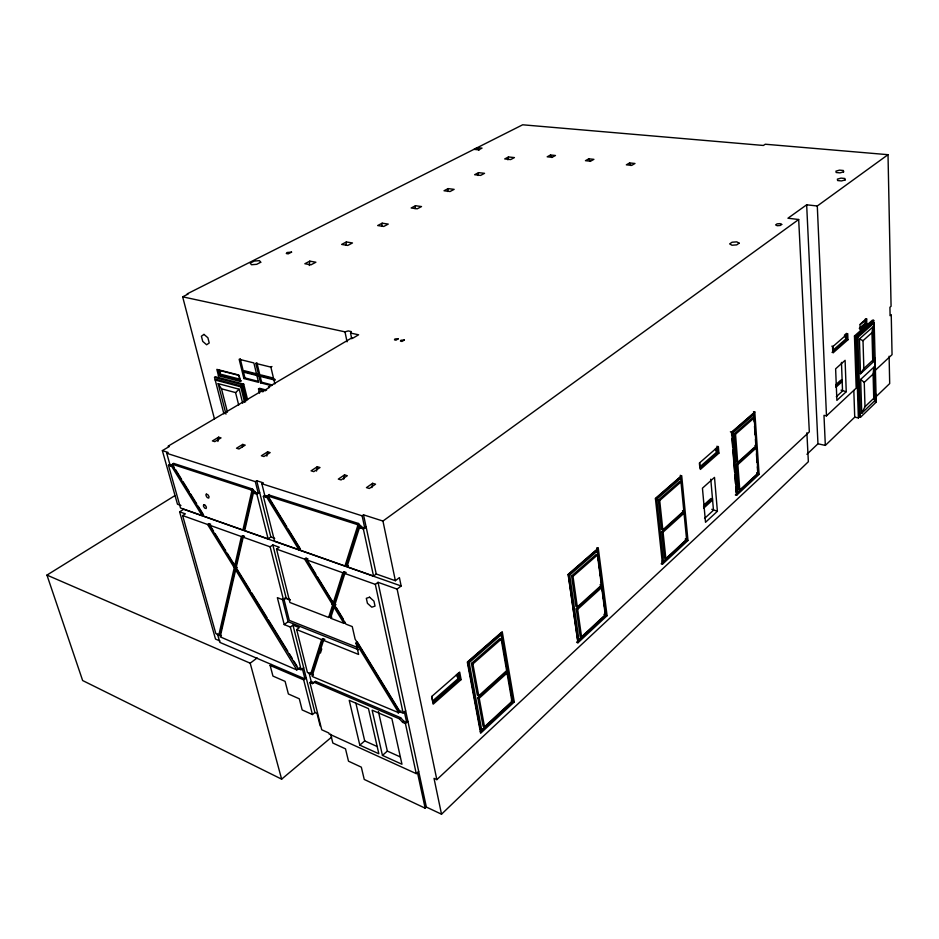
<?xml version="1.0" encoding="UTF-8"?>
<svg xmlns="http://www.w3.org/2000/svg" width="939" height="939" viewBox="0 0 939 939"><rect width="100%" height="100%" fill="white"/><g stroke="black" fill="none" stroke-linecap="round" stroke-linejoin="round"><path stroke-width="1.41" d="M309.318 265.502L309.788 261.148L315.891 262.227L310.95 264.833L304.846 263.742L309.788 261.148M874.784 400.683L873.74 398.312L873.094 374.109L873.892 367.126L860.676 379.403L861.744 413.254L874.784 400.683L873.892 367.126M346.01 244.844L346.374 241.957L352.465 242.955L347.747 245.443L341.655 244.433L346.374 241.957M381.762 226.064L382.173 223.189L388.241 224.092L383.758 226.463L377.678 225.548L382.173 223.189M873.74 361.527L872.718 360.318L871.979 332.676L872.824 327.042L859.42 338.944L860.5 373.745L873.74 361.527L872.824 327.042M415.003 208.611L415.472 205.735L421.517 206.557L417.221 208.822L411.176 207.988L415.472 205.735M217.871 441.471L218.634 437.187L221.017 437.903L214.796 441.647L212.414 440.931L218.634 437.187M242.239 447.257L242.743 444.405L245.196 445.145L238.976 448.983L236.522 448.232L242.743 444.405M447.61 191.486L448.126 188.61L454.147 189.361L450.051 191.521L444.03 190.758L448.126 188.61M266.829 456.108L267.603 451.847L270.127 452.61L263.918 456.53L261.382 455.767L267.603 451.847M316.513 471.049L317.3 466.73L319.988 467.54L313.779 471.648L311.091 470.826L317.3 466.73M343.744 479.195L344.531 474.888L347.301 475.721L341.103 479.923L338.333 479.09L344.531 474.888M371.856 487.611L372.654 483.315L375.53 484.172L369.344 488.48L366.468 487.611L372.654 483.315M478.01 175.499L478.561 172.647L484.547 173.328L480.627 175.405L474.629 174.713L478.561 172.647M507.882 159.818L508.469 156.966L514.419 157.588L510.663 159.571L504.713 158.937L508.469 156.966M219.984 640.985L215.512 639.072L179.619 511.825L185.347 513.856L182.636 515.581L215.829 633.543L218.764 635.269L234.269 567.672L235.595 566.757L227.215 553.188M182.636 515.581L207.578 524.478L208.928 523.598L210.653 524.208L209.291 525.089L234.621 566.1L241.393 536.556L242.755 535.641L244.539 536.286L243.189 537.202L236.006 568.33L298.191 668.979L301.126 669.718L303.661 667.735M242.908 529.983L251.887 490.78L253.284 489.876L244.269 529.068L242.908 529.983L203.798 516.192L171.978 464.699L173.774 463.42L252.474 489.019L255.69 492.47L258.26 493.304L255.326 481.648L166.743 453.291L169.877 464.429L172.177 465.181L173.774 463.42M235.595 566.757L220.043 634.353L218.764 635.269M234.621 566.1L235.959 565.184L242.755 535.641M235.642 569.903L220.196 636.853L296.783 669.918L235.642 569.903L236.968 568.987L250.044 590.162M254.892 491.602L253.495 492.517L244.703 530.617L268.131 538.88L270.843 537.014L274.716 538.376M289.998 599.575L286.184 598.108L283.543 600.033L277.357 597.638L284.212 624.588L290.362 627.064L292.968 625.116L299.295 627.639L296.689 629.6L307.393 672.371L310.645 674.272L321.631 639.612L322.934 638.602L324.824 639.365L323.521 640.363L312.182 675.951L312.945 676.796L398.676 712.724L356.01 643.039L357.313 642.006L399.181 710.389M243.189 537.202L270.127 546.815L272.838 544.949L279.282 547.237L276.571 549.115L289.916 602.498L328.65 617.463L332.652 604.869L333.967 603.871L317.323 576.675M276.571 549.115L304.647 559.139L306.008 558.177L307.945 558.869L306.584 559.832L333.157 603.249L342.817 572.767L344.179 571.769L346.198 572.497L344.848 573.494L334.613 605.608L345.951 624.142L352.254 626.583L355.118 639.119L399.803 712.114L403.136 712.983L405.648 710.8M344.977 565.982L357.853 525.371L359.238 524.385L346.338 564.973L344.977 565.982L300.82 550.407L267.427 495.862L356.973 524.455L357.853 525.371M322.934 638.602L311.912 673.263L310.645 674.272M328.65 617.463L329.965 616.454L333.967 603.871M333.157 603.249L334.484 602.239L344.179 571.769M335.411 606.218L334.096 607.228L330.587 618.214L343.979 623.379L345.294 622.369M360.987 526.227L359.602 527.225L347.019 566.698L373.534 576.041L376.234 573.999L395.378 580.713L399.415 577.602L401.141 585.983L397.127 589.105L378.03 582.321L375.33 584.375L344.848 573.494M320.445 653.051L321.76 648.943M220.149 374.062L220.383 370.94L219.21 370.365L220.149 374.062L240.008 379.215L239.081 375.471L219.21 370.365M861.744 413.254L864.995 406.716L873.74 398.312M351.738 338.768L350.552 333.052L351.362 331.608L348.24 330.927L344.989 331.854L182.659 296.818L214.444 418.853M860.5 373.745L863.845 368.499L872.718 360.318M198.176 506.18L203.446 514.713L202.085 515.581L180.499 507.976L168.48 465.263L170.781 466.014L172.576 464.746L174.079 467.176M859.197 417.127L860.406 417.374L876.24 402.08L874.174 322.899L872.93 322.699L856.614 337.124L859.197 417.127L858.375 417.914L854.725 417.162L825.334 445.415L817.963 443.795L806.941 454.288M378.03 582.321L426.353 807.059L441.518 814.207L808.362 461.718L806.883 432.785M875.289 397.408L889.691 383.57L889.116 356.21M330.645 734.204L332.829 743.031L345.505 748.853L348.498 761.189L361.327 767.163L364.238 779.429L425.156 808.186L426.353 807.059M864.995 406.716L864.256 382.373L873.094 374.109M441.518 814.207L434.018 778.349L436.835 779.628L809.324 431.881L798.678 219.503L787.95 218.224L806.66 204.808L817.294 205.993L888.012 154.689L891.076 306.267L889.926 307.288L890.102 315.68L891.24 314.659L892.05 354.66L874.902 370.67M825.334 445.415L823.984 415.355L826.484 415.871L856.18 388.136L854.467 335.986L872.46 320.14L873.693 320.34L874.303 343.404M484.501 726.798L511.908 701.374L507.037 673.11L505.628 672.57L477.798 697.677L483.092 726.223L484.501 726.798L479.219 698.24L477.798 697.677M581.546 636.783L605.279 614.775L601.711 587.579L600.338 587.145L576.276 608.848L580.173 636.313L581.546 636.783L577.661 609.305L601.711 587.579M665.868 558.588L663.063 532.155L684.062 513.187L682.712 512.823L661.713 531.779L664.519 558.189L665.868 558.588L686.609 539.338L685.282 538.974M739.791 490.005L737.854 464.594L756.341 447.891L755.038 447.586L736.54 464.277L738.488 489.689L739.791 490.005L758.09 473.045L756.787 472.74M481.73 730.096L512.6 701.456L501.133 634.823L499.701 634.318L467.739 662.136L480.334 729.509L481.73 730.096L469.171 662.676L467.739 662.136M578.94 639.882L605.667 615.08L597.274 551.04L595.889 550.63L568.306 574.621L577.567 639.4L578.94 639.882L569.703 575.067L597.274 551.04M662.065 561.099L663.404 561.499L686.773 539.819L685.447 539.444M717.396 511.262L705.518 522.295L702.442 488.186L714.509 477.364L717.396 511.262L711.797 509.314M735.707 486.602L736.164 492.435L737.467 492.764L758.066 473.643L753.958 414.486L752.644 414.216L731.504 432.609L731.739 435.532M846.25 391.692L836.884 400.378L835.628 368.827L845.1 360.33L846.25 391.692L841.051 390.178M480.275 731.704L512.905 701.421L501.062 632.604M605.737 615.245L576.569 642.323L577.943 642.792L607.099 615.691L598.272 548.141L596.887 547.73L605.737 615.245L607.099 615.691M680.329 475.251L686.655 540.125L661.15 563.811L662.488 564.198L687.982 540.5L681.691 475.592L655.422 498.433L662.488 564.198M757.315 466.824L757.82 474.078L735.331 494.959L736.622 495.287L759.111 474.383L754.803 411.986L753.489 411.705M514.29 701.961L480.615 733.265L467.305 662.077L502.236 631.689L514.29 701.961L512.905 701.421M239.21 389.227L218.177 383.64L221.487 388.805L235.572 392.584L239.21 389.227L242.696 403.23M288.191 529.068L300.245 548.763L298.884 549.726L274.575 541.157L263.378 496.355L265.972 497.201L267.85 495.839L286.688 526.603M265.972 497.201L267.85 495.839M268.824 494.935L358.369 523.457L361.855 527.155L364.766 528.105L362.125 515.84L261.852 483.738L264.775 495.44L267.369 496.285M704.543 518.469L713.476 510.229L710.776 479.172M836.297 396.751L842.541 390.976L841.461 362.407M404.392 711.891L406.669 722.467L403.911 721.281L400.636 717.725L315.598 681.374L313.673 682.606L311.196 681.538L309.929 682.536L321.737 729.779L328.873 733.019L329.108 733.981L416.247 773.63L418.677 771.4M835.745 386.058L838.727 383.335M703.499 506.849L712.466 498.656L710.858 498.586L703.628 505.194M835.863 385.999L842.142 380.26L840.675 380.248L835.698 384.779M703.616 508.245L712.595 500.041M835.91 387.279L842.189 381.539M479.219 698.24L507.037 673.11M478.761 695.776L506.614 670.657L501.191 639.201L499.771 638.684L471.437 663.427L477.341 695.212L478.761 695.776L472.869 663.967L471.437 663.427M577.321 606.934L601.406 585.232L597.439 555.008L596.042 554.585L571.605 575.936L575.936 606.465L577.321 606.934L573.001 576.382L597.439 555.008M662.817 529.866L659.718 500.534L681.01 481.907L679.648 481.566L658.345 500.17L661.467 529.49L662.817 529.866L683.838 510.933L682.5 510.57M737.69 462.399L735.53 434.217L754.252 417.843L752.937 417.562L734.204 433.924L736.376 462.082L737.69 462.399L756.188 445.72L754.886 445.415M863.845 368.499L863.011 340.681L871.979 332.676M382.455 755.402L372.126 710.177L391.892 718.675L401.974 764.252L382.455 755.402L387.338 751.083L378.417 711.586M860.406 417.374L857.859 337.336L874.174 322.899M866.803 323.861L860.136 329.73L859.983 324.835L866.674 318.99L866.803 323.861L865.57 323.662L859.842 328.685M858.375 417.914L855.711 336.197L873.693 320.34M432.82 702.63L459.687 679.061L458.49 672.794M700.095 468.174L717.584 452.833L717.02 446.154M844.372 335.235L846.462 333.404L846.685 339.578L832.071 352.395L833.339 352.618L847.94 339.789L847.717 333.615L832.541 346.878L832.693 350.505L845.98 338.862L845.851 335.27L844.818 336.139L845.98 338.862M859.267 328.368L865.148 323.216L865.054 319.941L860.147 324.237M461.119 679.613L433.172 704.168L431.635 696.562L459.687 672.089L461.119 679.613L459.687 679.061M699.614 465.662L699.379 463.044L718.358 446.459L718.91 453.15L700.341 469.453L699.731 462.704M472.869 663.967L501.191 639.201M416.247 773.63L405.425 723.558L407.925 721.375M458.15 678.58L456.342 675.012L457.305 674.202L458.15 678.58L432.715 700.858L431.811 696.433M699.731 466.976L716.633 452.164L716.304 448.279L715.272 449.147L716.633 452.164M469.171 662.676L501.133 634.823M656.737 499.219L680.775 478.28L679.425 477.939L655.375 498.855L656.737 499.219L663.404 561.499M737.467 492.764L732.831 432.902L753.958 414.486M309.929 682.536L312.417 683.604L314.33 682.383L399.38 718.804L402.655 722.373L403.911 721.281M399.38 718.804L400.636 717.725M598.272 548.141L568.142 574.363L577.943 642.792M736.622 495.287L731.716 432.069L754.803 411.986M359.813 745.143L349.226 700.33L368.475 708.605L378.84 753.759L359.813 745.143L364.719 740.918L355.881 703.17M398.113 713.03L399.932 711.633M399.803 712.114L401.059 711.023L399.38 711.938M174.889 495.628L46.95 575.091L82.644 680.54L281.641 779.159L331.584 737.127M271.406 664.483L270.139 665.446L272.944 676.08L285.104 681.374L288.379 693.968L299.306 698.804L302.158 709.943L312.429 714.544L314.905 712.513L317.042 713.476L320.152 725.906M312.417 683.604L313.673 682.606M314.33 682.383L315.598 681.374M312.182 675.951L313.45 674.953L311.149 672.43M270.139 665.446L303.684 679.859L306.196 677.864M296.783 669.918L299.459 667.993L298.05 668.932M334.613 605.608L335.939 604.61M331.843 603.566L334.484 602.239M332.113 604L333.439 603.002M332.383 604.434L333.709 603.437M46.95 575.091L250.185 663.192L257.145 657.934M284.212 624.588L288.097 621.688L358.44 649.718M362.125 515.84L363.522 514.842L382.948 521.051L798.678 219.503M359.602 527.225L363.381 529.103L366.151 527.108M360.47 528.152L361.855 527.155M356.973 524.455L358.369 523.457M236.006 568.33L237.332 567.414M234.374 565.689L235.959 565.184M233.506 566.44L234.832 565.524M233.752 566.851L235.09 565.935M234.011 567.262L235.337 566.346M267.427 495.862L269.305 494.489M263.378 496.355L264.775 495.44M253.495 492.517L254.305 493.374L255.69 492.47M254.305 493.374L256.863 494.219L259.645 492.4M261.852 483.738L263.26 482.834L256.723 480.745L255.326 481.648M172.377 464.253L251.089 489.923L252.474 489.019M179.619 511.825L183.657 509.267L401.141 585.983M168.48 465.263L169.877 464.429M171.978 464.699L173.375 463.854M170.781 466.014L172.177 465.181M166.743 453.291L168.14 452.469L162.353 450.614L177.483 504.255L180.922 505.464M162.353 450.614L169.302 446.518L168.14 446.154L262.239 390.683L263.389 390.988L269.54 387.361L268.39 387.056L351.972 337.782L353.123 338.028L358.604 334.789L350.552 333.052M259.246 391.692L260.303 391.07L263.049 391.798M259.54 393.148L258.507 388.922L259.563 388.3L266.582 390.143M261.594 382.208L256.922 362.806L255.854 363.416L260.537 382.83L261.594 382.208L272.474 385.025M223.905 413.888L214.526 377.384L242.673 384.767L243.729 384.157L247.603 399.826M241.793 386.175L216.24 379.438L215.184 380.037L240.736 386.786L241.793 386.175L245.666 401.775M629.611 162.94L626.348 164.83L631.724 165.381L634.975 163.48L629.611 162.94L630.926 165.546M255.854 363.416L270.878 367.126L271.946 366.515M243.894 378.534L258.554 382.326L253.87 362.923L239.152 359.285L243.894 378.534L244.95 377.924L258.284 381.363M240.29 381.422L241.346 380.823L219.515 375.142L218.458 375.729L216.839 369.379L238.694 375.001L240.29 381.422L218.458 375.729M214.526 377.384L215.583 376.785L243.729 384.157M588.753 158.832L585.455 160.686L590.608 161.203L593.906 159.348L588.753 158.832L590.126 161.426M550.524 154.994L547.191 156.801L552.144 157.294L555.465 155.498L550.524 154.994L551.944 157.552M182.659 296.818L188.117 294.06L187.19 293.86L522.671 124.793L763.36 145.463L765.297 144.23L888.012 154.689M477.47 147.669L474.078 149.371L478.655 149.841L482.036 148.127L477.47 147.669L478.972 150.17M261.605 375.835L260.185 376.351L275.174 380.166M244.95 371.598L243.518 372.114L258.202 375.846M866.674 318.99L865.429 318.802L865.57 323.662M854.467 335.986L855.711 336.197M856.614 337.124L857.859 337.336M846.685 339.578L847.94 339.789M831.825 346.162L833.081 346.385L833.339 352.618M875.031 401.845L876.24 402.08M730.389 431.776L731.716 432.069M731.504 432.609L732.831 432.902M734.204 433.924L735.53 434.217M717.584 452.833L718.91 453.15M736.54 464.277L737.854 464.594M756.775 473.338L758.066 473.643M757.82 474.078L759.111 474.383M257.309 373.992L244.75 370.811L243.33 371.328L258.014 375.048M273.073 377.994L261.418 375.037L259.986 375.553L274.974 379.368M260.537 382.83L271.418 385.647M258.507 388.922L265.526 390.765M658.345 500.17L659.718 500.534M661.713 531.779L663.063 532.155M686.655 540.125L687.982 540.5M568.306 574.621L569.703 575.067M571.605 575.936L573.001 576.382M600.021 584.797L601.406 585.232M603.918 614.329L605.279 614.775M576.276 608.848L577.661 609.305M346.338 564.973L348.369 565.689M209.291 525.089L241.393 536.556M306.584 559.832L342.817 572.767M284.846 597.967L290.233 600.044M329.965 616.454L331.901 617.205M511.203 700.905L512.6 701.456M357.524 647.487L289.282 620.362L284.188 600.15M296.689 629.6L321.631 639.612M323.521 640.363L358.616 654.448L356.01 643.039M402.655 722.373L405.425 723.558M364.719 740.918L377.384 746.611M387.338 751.083L400.343 756.94M859.42 338.944L863.011 340.681M860.676 379.403L864.256 382.373M251.089 489.923L251.887 490.78M219.327 633.567L221.463 635.938M175.581 469.617L181.603 479.371M183.117 481.801L189.138 491.555M190.64 493.996L196.662 503.738M208.928 523.598L213.505 530.993M215.031 533.469L225.689 550.724M251.593 592.65L266.981 617.557M268.519 620.045L287.745 651.185M289.282 653.673L292.369 658.65M293.907 661.15L296.982 666.127M171.18 465.58L202.085 515.581M207.578 524.478L234.269 567.672M306.008 558.177L315.821 574.21M336.174 607.463L343.017 618.637M266.453 496.754L298.884 549.726M304.647 559.139L332.652 604.869M334.096 607.228L343.979 623.379M217.496 634.013L219.843 642.382L304.94 678.862L302.393 668.721M250.185 663.192L281.641 779.159M218.177 383.64L225.982 414.122M218.212 370.06L219.515 375.142M221.487 388.805L227.461 412.186M256.863 494.219L268.131 538.88M270.127 546.815L283.543 600.033M290.362 627.064L301.126 669.718M303.684 679.859L312.429 714.544M282.381 599.023L288.097 621.688M235.572 392.584L238.694 405.049M256.723 480.745L270.843 537.014M272.838 544.949L286.184 598.108M292.968 625.116L314.905 712.513M308.978 672.641L311.196 681.538M242.673 384.767L246.488 400.19M240.736 386.786L244.61 402.397M240.22 358.686L244.95 377.924M270.878 367.126L274.845 383.898M417.468 772.515L425.156 808.186M363.381 529.103L373.534 576.041M375.33 584.375L403.136 712.983M363.522 514.842L376.234 573.999M382.948 521.051L395.378 580.713M397.127 589.105L436.835 779.628M344.989 331.854L347.066 341.831M731.962 438.443L732.643 447.199M732.866 450.121L734.58 472.012M734.803 474.923L735.483 483.679M753.583 413.16L754.193 421.857M754.498 426.212L755.097 434.91M755.402 439.264L756.001 447.973M756.411 453.772L757.01 462.469M806.66 204.808L817.963 443.795M817.294 205.993L826.484 415.871M853.821 390.483L854.725 417.162M874.679 357.829L875.254 379.45M875.629 393.875L875.817 401.082M203.693 504.63L203.411 506.074L204.62 508.034L206.134 508.562L206.416 507.119L205.207 505.159L203.693 504.63M206.287 494.137L205.993 495.592L207.226 497.576L208.74 498.093L209.045 496.625L207.812 494.642L206.287 494.137M404.345 340.012L401.986 341.456L400.472 341.139L400.894 340.247L404.345 340.012M398.336 338.733L395.976 340.176L394.474 339.848L394.896 338.967L398.336 338.733M291.571 252.133L288.179 253.87L286.289 253.53L287.041 252.497L291.571 252.133M781.729 224.421L780.25 225.477L777.199 225.724L775.614 224.902L777.093 223.858L780.133 223.611L781.729 224.421M203.974 334.401L201.404 336.221L202.73 341.397L206.639 344.766L209.221 342.97L207.895 337.77L203.974 334.401M739.134 243.166L736.751 244.868L731.986 245.232L729.65 243.905L732.044 242.227L736.775 241.851L739.134 243.166M260.725 262.263L256.699 264.317L251.429 264.739L250.22 263.108L254.246 261.065L259.493 260.643L260.725 262.263M369.579 597.204L366.327 598.319L367.431 603.308L371.762 607.193L375.025 606.113L373.933 601.113L369.579 597.204M845.17 179.901L841.52 180.934L837.623 180.546L837.377 179.138L841.015 178.117L844.9 178.492L845.17 179.901M843.609 171.872L840.006 172.87L836.168 172.506L835.945 171.144L839.525 170.135L843.363 170.499L843.609 171.872"/></g></svg>
